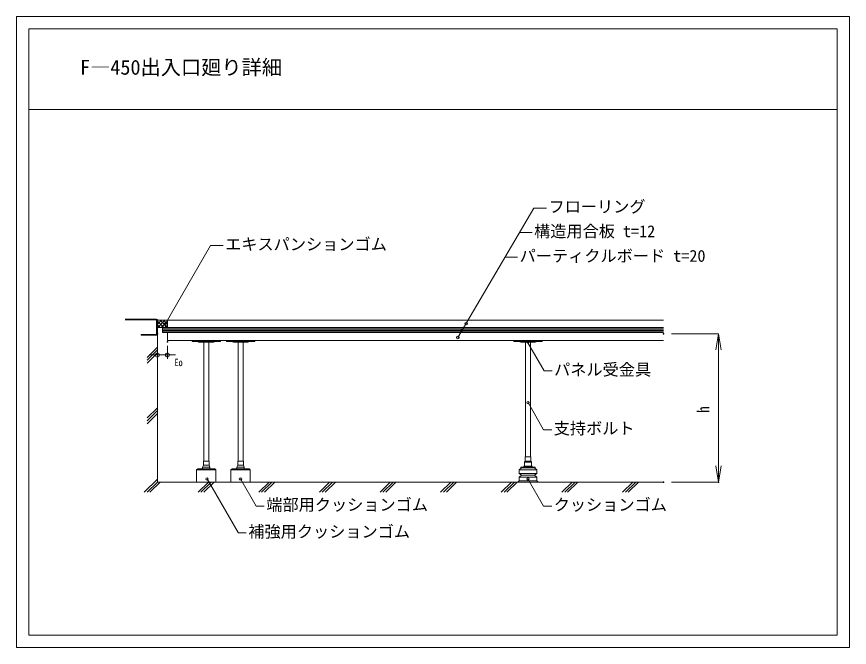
# Model space of a CAD drawing. Units: millimetres, scale not verified. Extents: x -1030 to 1030, y -780 to 780.
import ezdxf
from ezdxf.enums import TextEntityAlignment as Align

# ---------------------------------------------------------------- set-up
doc = ezdxf.new("R2010")
doc.units = ezdxf.units.MM
doc.header["$LTSCALE"] = 2
doc.header["$PDMODE"] = 32
doc.header["$PDSIZE"] = 0.4
for name, color, linetype, lineweight in [('0-0_0', 7, 'Continuous', 18), ('0-1_WAKU', 4, 'Continuous', 18), ('0-3_寸法', 7, 'Continuous', 9), ('0-4_納まり', 7, 'Continuous', 18), ('0-7_UFG納まり文字', 7, 'Continuous', 9), ('0-8_UFG納まり', 7, 'Continuous', 18), ('0-9_納まり寸法', 8, 'Continuous', 18), ('1-2_WAKU2', 7, 'Continuous', 18)]:
    doc.layers.add(name, color=color, linetype=linetype, lineweight=lineweight)
doc.layers.add('0-2_DEFPOINTS', color=7, linetype='Continuous')
doc.layers.add('0-6_納まり文字', color=7, linetype='Continuous')
doc.styles.add('ＭＳ ゴシック', font='')
doc.styles.get('ＭＳ ゴシック').set_extended_font_data('MS Gothic')

# ---------------------------------------------------------------- blocks, each defined once
blk = doc.blocks.new('U10')
at = {"layer": '0-3_寸法', "style": 'ＭＳ ゴシック', "width": 0.8}
blk.add_text('Eo', height=18.33, dxfattribs=at).set_placement((-5329.094, 2517.666), align=Align.BOTTOM_LEFT)
blk = doc.blocks.new('_ORIGIN')
at = {"layer": '0-0_0', "lineweight": 9}
blk.add_line((0, 0), (-1, 0), dxfattribs=at)
blk.add_circle((0, 0), 0.5, dxfattribs=at)
blk = doc.blocks.new('D4')
at = {"layer": '0-2_DEFPOINTS'}
for p in [(-5371.702, 2603.54), (-5346.702, 2583.54), (-5371.702, 2550.989)]:
    blk.add_point(p, dxfattribs=at)
at = {"layer": '0-3_寸法'}
for p, q in [((-5371.702, 2593.54), (-5371.702, 2540.989)), ((-5346.702, 2573.54), (-5346.702, 2540.989)), ((-5381.702, 2550.989), (-5391.702, 2550.989)), ((-5346.702, 2550.989), (-5371.702, 2550.989)), ((-5336.702, 2550.989), (-5326.702, 2550.989))]:
    blk.add_line(p, q, dxfattribs=at)
at = {"layer": '0-3_寸法', "xscale": 10, "yscale": 10}
blk.add_blockref('_ORIGIN', (-5371.702, 2550.989), dxfattribs=at)
at = {"layer": '0-3_寸法', "xscale": 10, "yscale": 10, "rotation": 180}
blk.add_blockref('_ORIGIN', (-5346.702, 2550.989), dxfattribs=at)
at = {"layer": '0-4_納まり'}
blk.add_blockref('U10', (0, 0), dxfattribs=at)
blk = doc.blocks.new('出入口')
at = {"layer": '0-0_0'}
for p, q in [((-2, 3), (-80, 3)), ((-3, 1), (-80, 1)), ((-2, -35), (-2, 0)), ((0, -37), (0, 1)), ((-2, -35), (-40, -35))]:
    blk.add_line(p, q, dxfattribs=at)
blk.add_lwpolyline([(0, -37), (-40, -37), (-40, -35)], dxfattribs=at)
for centre, radius in [((-3, 0), 1), ((-2, 1), 2)]:
    blk.add_arc(centre, radius, 0, 90, dxfattribs=at)
blk = doc.blocks.new('_OPEN')
at = {"layer": '0-0_0', "lineweight": 9}
blk.add_line((0, 0), (-1, 0), dxfattribs=at)
blk.add_lwpolyline([(-1, 0.16667), (0, 0), (-1, -0.16667)], dxfattribs=at)
blk = doc.blocks.new('U11')
at = {"layer": '0-4_納まり', "style": 'ＭＳ ゴシック', "width": 0.8}
blk.add_text('h', height=29.33, rotation=90, dxfattribs=at).set_placement((-3997.692, 2407.652), align=Align.BOTTOM_LEFT)
blk = doc.blocks.new('D5')
at = {"layer": '0-2_DEFPOINTS'}
for p in [(-4119.432, 2603.54), (-4119.432, 2236.539), (-3983.692, 2236.539)]:
    blk.add_point(p, dxfattribs=at)
at = {"layer": '0-4_納まり'}
for p, q in [((-4099.432, 2603.54), (-3983.692, 2603.54)), ((-3983.692, 2563.54), (-3983.692, 2276.539)), ((-4099.432, 2236.539), (-3983.692, 2236.539))]:
    blk.add_line(p, q, dxfattribs=at)
at = {"layer": '0-4_納まり', "xscale": 40, "yscale": 40}
for p, rotation in [((-3983.692, 2603.54), 90), ((-3983.692, 2236.539), 270)]:
    blk.add_blockref('_OPEN', p, dxfattribs=dict(at, rotation=rotation))
at = {"layer": '0-4_納まり'}
blk.add_blockref('U11', (0, 0), dxfattribs=at)

msp = doc.modelspace()

# ---------------------------------------------------------------- linework, layer by layer
at = {"layer": '0-0_0'}
for p, q in [((225.921, -332.169), (225.921, -322.169)), ((241.921, -319.169), (227.921, -319.169)), ((212.921, -341.169), (256.921, -341.169)), ((256.921, -350.169), (212.921, -350.169)), ((224.421, -334.169), (224.421, -332.169)), ((212.921, -359.169), (256.921, -359.169)), ((212.921, -368.169), (256.921, -368.169)), ((218.921, -354.169), (250.921, -354.169))]:
    msp.add_line(p, q, dxfattribs=at)
for points in [[(241.921, -309.169), (241.921, -319.169), (243.921, -322.169), (225.921, -322.169), (227.921, -319.169), (227.921, -309.169)], [(234.921, -334.169), (252.921, -334.169), (252.921, -336.169), (216.921, -336.169), (216.921, -334.169)]]:
    msp.add_lwpolyline(points, close=True, dxfattribs=at)
for points in [[(234.921, -332.169), (243.921, -332.169), (243.921, -322.169)], [(250.921, -336.169), (256.921, -341.169), (256.921, -350.169), (250.921, -354.169), (256.921, -359.169), (256.921, -368.169), (259.921, -371.169), (209.921, -371.169), (212.921, -368.169), (212.921, -359.169), (218.921, -354.169), (212.921, -350.169), (212.921, -341.169), (218.921, -336.169)], [(245.421, -334.169), (245.421, -332.169), (224.521, -332.169)]]:
    msp.add_lwpolyline(points, dxfattribs=at)
at = {"layer": '0-1_WAKU'}
for p, q in [((-1000.147, 749.963), (999.853, 749.963)), ((-1000.147, 749.963), (-1000.147, -750.037)), ((999.853, 749.963), (999.853, -750.037)), ((-1000.147, 549.963), (999.853, 549.963)), ((-1000.147, -750.037), (999.853, -750.037))]:
    msp.add_line(p, q, dxfattribs=at)
at = {"layer": '0-4_納まり'}
for p, q in [((-669.579, 10.831), (-669.579, -1.169)), ((228.921, -309.169), (228.921, -25.169)), ((240.921, -309.169), (240.921, -25.169))]:
    msp.add_line(p, q, dxfattribs=at)
msp.add_lwpolyline([(199.921, -21.169), (199.921, -23.169), (269.921, -23.169), (269.921, -21.169)], close=True, dxfattribs=at)
msp.add_lwpolyline([(252.921, -25.169), (234.921, -25.169), (216.921, -25.169)], dxfattribs=at)
for centre, start, end in [((216.921, -23.169), 180, 270), ((252.921, -23.169), 270, 0)]:
    msp.add_arc(centre, 2, start, end, dxfattribs=at)
at = {"layer": '0-7_UFG納まり文字'}
for p, q in [((61.297, -13.694), (249.11, 306.617)), ((249.11, 306.617), (280.606, 306.617)), ((213.405, 245.723), (244.901, 245.723)), ((-662.885, 19.562), (-550.856, 213.602)), ((-550.856, 213.602), (-519.36, 213.602)), ((177.7, 184.83), (209.196, 184.83)), ((233.555, -25.169), (274.466, -96.424)), ((274.466, -96.424), (294.466, -96.424)), ((234.921, -174.693), (273.454, -241.806)), ((273.454, -241.806), (293.454, -241.806)), ((-559.216, -363.416), (-482.454, -496.371)), ((-476.362, -363.416), (-437.546, -430.648)), ((234.638, -363.416), (273.454, -430.648)), ((-437.546, -430.648), (-417.546, -430.648)), ((273.454, -430.648), (293.454, -430.648)), ((-482.019, -497.126), (-462.019, -497.126))]:
    msp.add_line(p, q, dxfattribs=at)
for centre in [(-662.885, 19.562), (81.874, 20.72), (71.066, 2.966), (61.297, -13.694), (234.842, -24.444), (234.921, -174.693), (-559.216, -363.416), (-476.362, -363.416), (234.638, -363.416)]:
    msp.add_circle(centre, 3, dxfattribs=at)
at = {"layer": '0-8_UFG納まり'}
for p, q in [((-682.079, 28.831), (-682.079, -371.169)), ((-682.079, 18.939), (-672.186, 28.831)), ((-666.448, 10.831), (-682.079, 26.462)), ((-681.206, 10.831), (-663.206, 28.831)), ((-657.468, 10.831), (-675.468, 28.831)), ((-672.225, 10.831), (-657.079, 25.978)), ((-657.079, 19.423), (-666.488, 28.831)), ((-657.079, 28.403), (-657.507, 28.831)), ((-657.079, 28.831), (570.191, 28.831)), ((-675.428, 10.831), (-682.079, 17.482)), ((-663.245, 10.831), (-657.079, 16.998)), ((-657.079, 10.831), (570.191, 10.831)), ((-669.579, -1.169), (570.191, -1.169)), ((-657.079, -1.169), (-657.079, -21.169)), ((-682.076, -37.358), (-707.476, -62.755)), ((-657.079, -21.169), (570.191, -21.169)), ((-567.079, -319.169), (-567.079, -25.169)), ((-555.079, -319.169), (-555.079, -25.169)), ((-482.079, -319.169), (-482.079, -25.169)), ((-470.079, -319.169), (-470.079, -25.169)), ((-707.476, -69.826), (-682.076, -44.429)), ((-682.076, -51.499), (-707.476, -76.897)), ((-682.076, -187.358), (-707.476, -212.755)), ((-707.476, -219.826), (-682.076, -194.429)), ((-682.076, -201.499), (-707.476, -226.897)), ((-570.079, -334.169), (-568.079, -329.169)), ((-485.079, -334.169), (-483.079, -329.169)), ((-585.079, -341.169), (-537.079, -341.169)), ((-570.079, -334.169), (-570.079, -338.169)), ((-552.079, -334.169), (-552.079, -338.169)), ((-500.079, -341.169), (-452.079, -341.169)), ((-485.079, -334.169), (-485.079, -338.169)), ((-467.079, -334.169), (-467.079, -338.169)), ((-682.079, -364.098), (-714.547, -396.569)), ((-707.476, -396.569), (-682.079, -371.169)), ((-675.008, -371.169), (-700.405, -396.569)), ((-682.079, -371.169), (570.191, -371.169)), ((-555.833, -371.169), (-581.231, -396.569)), ((-574.16, -396.569), (-548.763, -371.169)), ((-541.692, -371.169), (-567.089, -396.569)), ((-405.833, -371.169), (-431.231, -396.569)), ((-424.16, -396.569), (-398.763, -371.169)), ((-391.692, -371.169), (-417.089, -396.569)), ((-255.833, -371.169), (-281.231, -396.569)), ((-274.16, -396.569), (-248.763, -371.169)), ((-241.692, -371.169), (-267.089, -396.569)), ((-105.833, -371.169), (-131.231, -396.569)), ((-124.16, -396.569), (-98.763, -371.169)), ((-91.692, -371.169), (-117.089, -396.569)), ((44.167, -371.169), (18.769, -396.569)), ((25.84, -396.569), (51.237, -371.169)), ((58.308, -371.169), (32.911, -396.569)), ((194.167, -371.169), (168.769, -396.569)), ((175.84, -396.569), (201.237, -371.169)), ((208.308, -371.169), (182.911, -396.569)), ((344.167, -371.169), (318.769, -396.569)), ((325.84, -396.569), (351.237, -371.169)), ((358.308, -371.169), (332.911, -396.569)), ((475.84, -396.569), (501.237, -371.169)), ((508.308, -371.169), (482.911, -396.569))]:
    msp.add_line(p, q, dxfattribs=at)
at = {"layer": '0-8_UFG納まり', "lineweight": 9}
for p, q in [((-669.579, 7.831), (570.191, 7.831)), ((-669.579, 4.831), (570.191, 4.831)), ((-669.579, 1.831), (570.191, 1.831))]:
    msp.add_line(p, q, dxfattribs=at)
at = {"layer": '0-8_UFG納まり'}
for points in [[(-682.079, 28.831), (-682.079, 10.831), (-657.079, 10.831), (-657.079, 28.831)], [(-596.079, -21.169), (-596.079, -23.169), (-526.079, -23.169), (-526.079, -21.169)], [(-511.079, -21.169), (-511.079, -23.169), (-441.079, -23.169), (-441.079, -21.169)], [(-554.079, -329.169), (-554.079, -319.169), (-568.079, -319.169), (-568.079, -329.169)], [(-469.079, -329.169), (-469.079, -319.169), (-483.079, -319.169), (-483.079, -329.169)], [(-537.079, -371.169), (-537.079, -341.169), (-540.079, -338.169), (-582.079, -338.169), (-585.079, -341.169), (-585.079, -371.169)], [(-452.079, -371.169), (-452.079, -341.169), (-455.079, -338.169), (-497.079, -338.169), (-500.079, -341.169), (-500.079, -371.169)]]:
    msp.add_lwpolyline(points, close=True, dxfattribs=at)
for points in [[(-543.079, -25.169), (-561.079, -25.169), (-579.079, -25.169)], [(-458.079, -25.169), (-476.079, -25.169), (-494.079, -25.169)], [(-554.079, -329.169), (-552.079, -334.169), (-570.079, -334.169)], [(-469.079, -329.169), (-467.079, -334.169), (-485.079, -334.169)]]:
    msp.add_lwpolyline(points, dxfattribs=at)
for centre, start, end in [((-579.079, -23.169), 180, 270), ((-543.079, -23.169), 270, 0), ((-494.079, -23.169), 180, 270), ((-458.079, -23.169), 270, 360)]:
    msp.add_arc(centre, 2, start, end, dxfattribs=at)
at = {"layer": '0-9_納まり寸法'}
msp.add_line((494.167, -371.169), (468.769, -396.569), dxfattribs=at)
at = {"layer": '1-2_WAKU2'}
msp.add_lwpolyline([(-1030.147, 779.963), (1029.853, 779.963), (1029.853, -780.037), (-1030.147, -780.037)], close=True, dxfattribs=at)

# ---------------------------------------------------------------- block references
at = {"layer": '0-3_寸法'}
msp.add_blockref('D4', (4689.623, -2607.708), dxfattribs=at)
at = {"layer": '0-4_納まり'}
msp.add_blockref('D5', (4689.623, -2607.708), dxfattribs=at)
at = {"layer": '0-8_UFG納まり'}
msp.add_blockref('出入口', (-682.079, 28.831), dxfattribs=at)

# ---------------------------------------------------------------- texts
at = {"layer": '0-6_納まり文字', "style": 'ＭＳ ゴシック'}
for s, height, p in [('F―450出入口廻り詳細', 36.66, (-873.327, 625.416)), ('フローリング', 29.33, (285.606, 286.617)), ('構造用合板 t=12', 29.33, (249.901, 225.723)), ('エキスパンションゴム', 29.33, (-514.36, 193.602)), ('パーティクルボード t=20', 29.33, (214.196, 164.83)), ('パネル受金具', 29.33, (299.466, -116.424)), ('支持ボルト', 29.33, (298.454, -261.806)), ('端部用クッションゴム', 29.33, (-412.546, -450.648)), ('クッションゴム', 29.33, (298.454, -450.648)), ('補強用クッションゴム', 29.33, (-457.019, -517.126))]:
    msp.add_text(s, height=height, dxfattribs=at).set_placement(p, align=Align.BOTTOM_LEFT)

doc.saveas('drawing.dxf')
